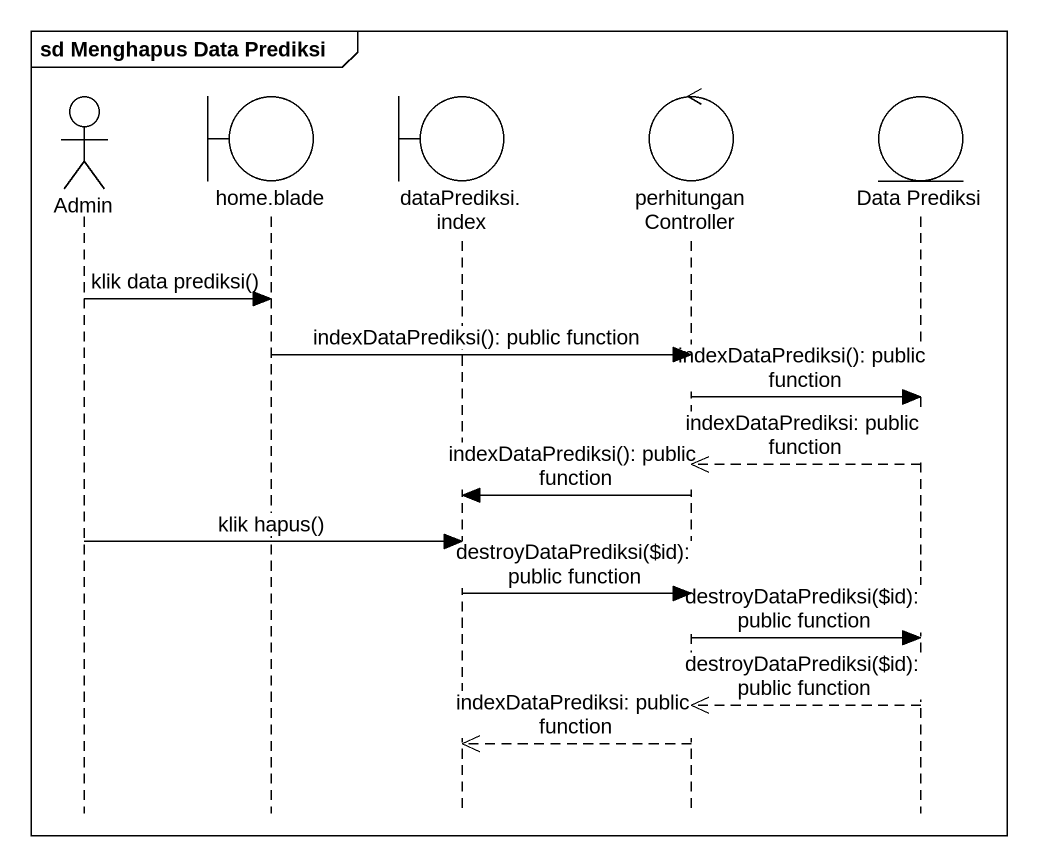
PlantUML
@startuml
mainframe sd Menghapus Data Prediksi
hide footbox
actor Admin
boundary "home.blade" as home_blade
boundary "dataPrediksi.index" as dataPrediksi_index
control perhitunganController
entity "Data Prediksi" as Data_Prediksi

Admin -> home_blade : klik data prediksi()
home_blade -> perhitunganController : indexDataPrediksi(): public function
perhitunganController -> Data_Prediksi : indexDataPrediksi(): public function
Data_Prediksi -->> perhitunganController : indexDataPrediksi: public function
perhitunganController -> dataPrediksi_index : indexDataPrediksi(): public function
Admin -> dataPrediksi_index : klik hapus()
dataPrediksi_index -> perhitunganController : destroyDataPrediksi(~$id): public function
perhitunganController -> Data_Prediksi : destroyDataPrediksi(~$id): public function
Data_Prediksi -->> perhitunganController : destroyDataPrediksi(~$id): public function
perhitunganController -->> dataPrediksi_index : indexDataPrediksi: public function
@enduml
